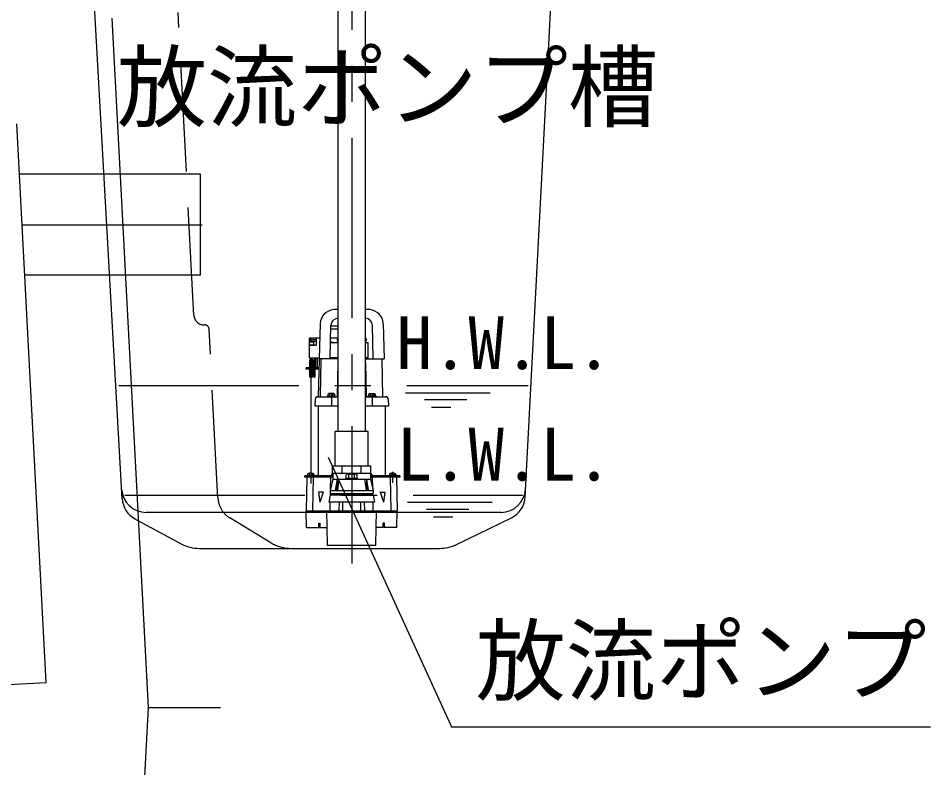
# Model space of a CAD drawing. Units: millimetres, scale not verified. Extents: x -14850 to 14850, y -10500 to 10500.
# Drawn here: x -5874 to -4612, y -4774 to -3734 of the extents above; entities that cross this region are included whole.
import ezdxf
from ezdxf.enums import TextEntityAlignment as Align

# ---------------------------------------------------------------- set-up
doc = ezdxf.new("R2010")
doc.units = ezdxf.units.MM
doc.header["$LTSCALE"] = 50
for name, pattern in [('CHAIN1', [8, 5, -1, 1, -1]), ('DASHED3', [4, 3, -1]), ('LONG_DASHED1', [7, 6, -1])]:
    doc.linetypes.add(name, pattern=pattern)
doc.layers.add('0-3_空気管', color=3, linetype='Continuous', lineweight=25)
doc.styles.add('ＭＳ ゴシック', font='')
doc.styles.get('ＭＳ ゴシック').set_extended_font_data('MS Gothic')

msp = doc.modelspace()

# ---------------------------------------------------------------- linework, layer by layer
at = {"layer": '0-3_空気管', "linetype": 'CHAIN1'}
for p, q in [((-5410.61, -3499.99), (-5410.61, -4490.3)), ((-5868.07, -4020.48), (-5604.2, -4020.48)), ((-5734.02, -4243.48), (-5165.69, -4243.48)), ((-5336.08, -4253.48), (-5218.49, -4253.48)), ((-5250.79, -4263.48), (-5309.58, -4263.48)), ((-5299.64, -4273.48), (-5273.14, -4273.48)), ((-5725.46, -4395.48), (-5173.66, -4395.48)), ((-5333.31, -4405.48), (-5215.73, -4405.48)), ((-5248.02, -4415.48), (-5306.82, -4415.48)), ((-5296.88, -4425.48), (-5270.38, -4425.48))]:
    msp.add_line(p, q, dxfattribs=at)
at = {"layer": '0-3_空気管'}
for p, q in [((-5429.61, -3616.48), (-5429.61, -4307.48)), ((-5391.61, -4307.48), (-5391.61, -3616.48)), ((-5729.17, -4400.61), (-5767.72, -3716.48)), ((-5169.79, -4398.09), (-5134.07, -3716.48)), ((-5692.76, -4690.48), (-5742.9, -3733.83)), ((-5620.33, -3950.48), (-5871.73, -3950.48)), ((-5620.33, -4090.48), (-5620.33, -3950.48)), ((-5620.33, -4090.48), (-5864.4, -4090.48)), ((-5454.33, -4157.7), (-5455.61, -4206.48)), ((-5440.61, -4206.48), (-5439.39, -4159.96)), ((-5429.61, -4160.98), (-5439.42, -4160.98)), ((-5380.61, -4206.48), (-5381.83, -4159.96)), ((-5366.89, -4157.7), (-5365.61, -4206.48)), ((-5429.61, -4165.48), (-5439.54, -4165.48)), ((-5469.78, -4181.98), (-5469.78, -4187.48)), ((-5469.78, -4181.98), (-5459.89, -4181.98)), ((-5469.78, -4182.98), (-5463.02, -4182.98)), ((-5469.78, -4187.28), (-5463.02, -4187.28)), ((-5469.78, -4187.48), (-5459.89, -4187.48)), ((-5469.23, -4181.98), (-5469.23, -4177.98)), ((-5454.86, -4177.98), (-5469.23, -4177.98)), ((-5469.23, -4204.98), (-5469.23, -4187.48)), ((-5469.19, -4181.98), (-5469.19, -4177.98)), ((-5467.47, -4181.98), (-5467.47, -4177.98)), ((-5459.89, -4179.98), (-5467.47, -4179.98)), ((-5463.02, -4182.98), (-5462.02, -4181.98)), ((-5463.02, -4187.28), (-5463.02, -4182.98)), ((-5462.02, -4187.48), (-5463.02, -4187.28)), ((-5459.89, -4177.98), (-5459.89, -4187.48)), ((-5440.02, -4183.89), (-5438.59, -4184.48)), ((-5439.98, -4182.4), (-5434.97, -4184.48)), ((-5430.52, -4177.98), (-5439.86, -4177.98)), ((-5429.61, -4184.48), (-5438.59, -4184.48)), ((-5430.69, -4178.82), (-5430.8, -4180.98)), ((-5429.61, -4180.98), (-5430.8, -4180.98)), ((-5430.31, -4184.48), (-5430.31, -4182.98)), ((-5429.61, -4182.98), (-5430.31, -4182.98)), ((-5430.3, -4180.98), (-5430.3, -4182.98)), ((-5390.42, -4180.98), (-5391.61, -4180.98)), ((-5390.91, -4182.98), (-5391.61, -4182.98)), ((-5387.91, -4184.48), (-5391.61, -4184.48)), ((-5390.92, -4182.98), (-5390.92, -4180.98)), ((-5390.91, -4184.48), (-5390.91, -4182.98)), ((-5390.53, -4178.82), (-5390.42, -4180.98)), ((-5387.91, -4204.98), (-5387.91, -4184.48)), ((-5469.23, -4204.98), (-5455.57, -4204.98)), ((-5468.84, -4230.98), (-5468.84, -4207.98)), ((-5467.84, -4206.98), (-5467.48, -4206.98)), ((-5467.48, -4204.98), (-5467.48, -4364.88)), ((-5466.87, -4231.11), (-5466.87, -4207.98)), ((-5465.87, -4206.98), (-5465.12, -4206.98)), ((-5465.12, -4231.98), (-5465.12, -4206.98)), ((-5463.37, -4218.98), (-5463.37, -4207.98)), ((-5462.37, -4206.98), (-5461.62, -4206.98)), ((-5461.62, -4218.98), (-5461.62, -4206.98)), ((-5460.66, -4204.98), (-5460.66, -4218.98)), ((-5458.66, -4204.98), (-5458.66, -4218.98)), ((-5455.89, -4207.45), (-5457.24, -4258.69)), ((-5429.61, -4206.48), (-5455.61, -4206.48)), ((-5453.86, -4258.69), (-5452.94, -4207.46)), ((-5429.61, -4204.98), (-5440.57, -4204.98)), ((-5429.61, -4211.65), (-5430.84, -4258.69)), ((-5387.91, -4204.98), (-5391.61, -4204.98)), ((-5391.61, -4206.48), (-5365.61, -4206.48)), ((-5391.61, -4211.65), (-5390.38, -4258.69)), ((-5367.36, -4258.69), (-5368.28, -4207.46)), ((-5473.73, -4220.98), (-5473.73, -4218.98)), ((-5468.84, -4218.98), (-5473.73, -4218.98)), ((-5468.84, -4220.98), (-5473.73, -4220.98)), ((-5473.47, -4218.98), (-5473.47, -4220.98)), ((-5456.2, -4218.98), (-5463.9, -4218.98)), ((-5463.9, -4220.98), (-5463.9, -4218.98)), ((-5456.25, -4220.98), (-5463.9, -4220.98)), ((-5463.37, -4230.98), (-5463.37, -4220.98)), ((-5461.62, -4220.98), (-5461.62, -4231.98)), ((-5460.16, -4220.98), (-5460.16, -4218.98)), ((-5467.48, -4231.98), (-5467.84, -4231.98)), ((-5465.12, -4231.98), (-5466, -4231.98)), ((-5461.62, -4231.98), (-5462.37, -4231.98)), ((-5461.38, -4262.88), (-5461.61, -4271.48)), ((-5457.39, -4258.98), (-5429.61, -4258.98)), ((-5444.8, -4258.18), (-5444.8, -4258.98)), ((-5443.47, -4258.18), (-5443.47, -4255.3)), ((-5435.39, -4254.68), (-5442.31, -4254.68)), ((-5441.16, -4258.18), (-5441.16, -4255.3)), ((-5438.85, -4253.98), (-5438.85, -4272.12)), ((-5436.54, -4258.18), (-5436.54, -4255.3)), ((-5434.23, -4258.18), (-5434.23, -4255.3)), ((-5391.61, -4258.98), (-5363.83, -4258.98)), ((-5388.32, -4258.18), (-5388.32, -4258.98)), ((-5376.42, -4258.18), (-5388.32, -4258.18)), ((-5386.99, -4258.18), (-5386.99, -4255.3)), ((-5385.83, -4254.68), (-5378.91, -4254.68)), ((-5384.68, -4258.18), (-5384.68, -4255.3)), ((-5382.37, -4253.98), (-5382.37, -4272.12)), ((-5380.06, -4258.18), (-5380.06, -4255.3)), ((-5377.75, -4258.18), (-5377.75, -4255.3)), ((-5376.42, -4258.18), (-5376.42, -4258.98)), ((-5359.84, -4262.88), (-5359.61, -4271.48)), ((-5461.61, -4271.48), (-5429.61, -4271.48)), ((-5457.11, -4271.48), (-5457.11, -4366.98)), ((-5391.61, -4271.48), (-5359.61, -4271.48)), ((-5364.11, -4271.48), (-5364.11, -4366.98)), ((-5433.61, -4355.48), (-5433.61, -4307.48)), ((-5443.27, -4342.73), (-5272.26, -4716.91)), ((-5467.43, -4362.71), (-5467.43, -4379.26)), ((-5384.05, -4355.48), (-5437.17, -4355.48)), ((-5423.89, -4365.48), (-5423.89, -4355.48)), ((-5397.33, -4365.48), (-5397.33, -4355.48)), ((-5384.05, -4365.48), (-5384.05, -4355.48)), ((-5353.79, -4363.16), (-5353.79, -4378.66)), ((-5436.67, -4368.98), (-5475.65, -4368.98)), ((-5475.65, -4370.48), (-5475.65, -4368.98)), ((-5436.67, -4370.48), (-5475.65, -4370.48)), ((-5472.93, -4370.48), (-5473.93, -4417.48)), ((-5462.43, -4368.18), (-5472.43, -4368.18)), ((-5472.43, -4368.18), (-5472.43, -4368.98)), ((-5471.93, -4366.89), (-5471.93, -4368.18)), ((-5469.83, -4365.12), (-5469.13, -4367.72)), ((-5467.43, -4368.18), (-5469.13, -4367.72)), ((-5467.43, -4368.18), (-5465.73, -4367.72)), ((-5465.03, -4365.12), (-5465.73, -4367.72)), ((-5464.11, -4370.48), (-5465.11, -4417.48)), ((-5462.93, -4366.89), (-5462.93, -4368.18)), ((-5462.43, -4368.18), (-5462.43, -4368.98)), ((-5436.78, -4373.59), (-5440.51, -4389.25)), ((-5439.96, -4386.95), (-5439.63, -4370.48)), ((-5439.15, -4368.18), (-5439.15, -4368.98)), ((-5436.66, -4368.18), (-5439.15, -4368.18)), ((-5438.64, -4366.89), (-5438.64, -4368.18)), ((-5436.63, -4366.46), (-5436.75, -4373.37)), ((-5436.75, -4373.48), (-5384.47, -4373.48)), ((-5430.99, -4373.48), (-5433.55, -4389.35)), ((-5430.99, -4373.48), (-5431.24, -4387.5)), ((-5428.47, -4373.48), (-5430.52, -4389.35)), ((-5418.61, -4371.88), (-5402.61, -4371.88)), ((-5418.61, -4373.48), (-5418.61, -4371.88)), ((-5418.12, -4371.88), (-5418.12, -4367.39)), ((-5404.98, -4366.38), (-5416.24, -4366.38)), ((-5414.36, -4371.88), (-5414.36, -4367.39)), ((-5406.86, -4371.88), (-5406.86, -4367.39)), ((-5403.1, -4371.88), (-5403.1, -4367.39)), ((-5402.61, -4373.48), (-5402.61, -4371.88)), ((-5392.75, -4373.48), (-5390.7, -4389.35)), ((-5390.23, -4373.48), (-5387.67, -4389.35)), ((-5390.23, -4373.48), (-5389.98, -4387.5)), ((-5384.59, -4366.46), (-5384.47, -4373.37)), ((-5382.08, -4368.18), (-5384.56, -4368.18)), ((-5343.61, -4368.98), (-5384.55, -4368.98)), ((-5343.61, -4370.48), (-5384.55, -4370.48)), ((-5384.45, -4373.59), (-5380.71, -4389.25)), ((-5382.57, -4366.89), (-5382.57, -4368.18)), ((-5382.08, -4368.18), (-5382.08, -4368.98)), ((-5381.26, -4386.95), (-5381.59, -4370.48)), ((-5358.79, -4368.18), (-5358.79, -4368.98)), ((-5348.79, -4368.18), (-5358.79, -4368.18)), ((-5358.29, -4366.89), (-5358.29, -4368.18)), ((-5357.11, -4370.48), (-5356.11, -4417.48)), ((-5356.19, -4365.12), (-5355.49, -4367.72)), ((-5353.79, -4368.18), (-5355.49, -4367.72)), ((-5353.79, -4368.18), (-5352.09, -4367.72)), ((-5351.39, -4365.12), (-5352.09, -4367.72)), ((-5349.29, -4366.89), (-5349.29, -4368.18)), ((-5348.79, -4368.18), (-5348.79, -4368.98)), ((-5348.29, -4370.48), (-5347.29, -4417.48)), ((-5343.61, -4368.98), (-5343.61, -4370.48)), ((-5440.53, -4389.35), (-5380.69, -4389.35)), ((-5432.56, -4388.48), (-5430.41, -4388.48)), ((-5388.66, -4388.48), (-5390.81, -4388.48)), ((-5450.83, -4391.48), (-5456.54, -4391.48)), ((-5456.54, -4391.48), (-5454.8, -4405.48)), ((-5449.99, -4391.48), (-5454.8, -4405.48)), ((-5440.14, -4395.48), (-5440.1, -4393.48)), ((-5435.61, -4393.48), (-5435.61, -4395.48)), ((-5434.61, -4393.48), (-5434.61, -4393.98)), ((-5434.11, -4392.69), (-5434.11, -4395.7)), ((-5433.61, -4393.48), (-5387.61, -4393.48)), ((-5433.61, -4393.48), (-5433.61, -4393.98)), ((-5425.61, -4393.48), (-5425.61, -4395.48)), ((-5395.61, -4393.48), (-5395.61, -4395.48)), ((-5387.61, -4393.48), (-5387.61, -4393.98)), ((-5387.11, -4392.69), (-5387.11, -4395.7)), ((-5386.61, -4393.48), (-5380.61, -4393.48)), ((-5386.61, -4393.48), (-5386.61, -4393.98)), ((-5385.61, -4393.48), (-5385.61, -4395.48)), ((-5381.08, -4395.48), (-5381.12, -4393.48)), ((-5380.68, -4389.46), (-5380.61, -4393.48)), ((-5380.61, -4395.48), (-5378.86, -4405.24)), ((-5371.23, -4391.48), (-5366.42, -4405.48)), ((-5370.39, -4391.48), (-5364.69, -4391.48)), ((-5364.69, -4391.48), (-5366.42, -4405.48)), ((-5378.82, -4405.48), (-5442.39, -4405.48)), ((-5440.59, -4417.48), (-5440.34, -4405.48)), ((-5428.15, -4405.48), (-5428.24, -4417.48)), ((-5423.11, -4417.48), (-5423.11, -4405.48)), ((-5398.11, -4417.48), (-5398.11, -4405.48)), ((-5393.07, -4405.48), (-5392.98, -4417.48)), ((-5380.63, -4417.48), (-5380.88, -4405.48)), ((-5203.18, -4419.48), (-5695.97, -4419.48)), ((-5473.61, -4417.48), (-5347.29, -4417.48)), ((-5473.21, -4440.48), (-5473.61, -4417.48)), ((-5444.68, -4440.48), (-5445.08, -4417.48)), ((-5376.54, -4440.48), (-5376.14, -4417.48)), ((-5348.01, -4440.48), (-5347.61, -4417.48)), ((-5265.22, -4464.04), (-5188.87, -4426.89)), ((-5713.36, -4427.55), (-5647.51, -4463.02)), ((-5455.99, -4434.48), (-5454.4, -4434.48)), ((-5455.99, -4440.48), (-5455.99, -4434.48)), ((-5455.56, -4435.28), (-5455.56, -4434.48)), ((-5455.56, -4435.28), (-5454.4, -4435.28)), ((-5455.47, -4440.48), (-5455.47, -4435.28)), ((-5455.06, -4436.57), (-5455.06, -4435.28)), ((-5454.4, -4440.48), (-5454.4, -4434.48)), ((-5366.81, -4440.48), (-5366.81, -4434.48)), ((-5365.23, -4434.48), (-5366.81, -4434.48)), ((-5365.66, -4435.28), (-5366.81, -4435.28)), ((-5366.16, -4436.57), (-5366.16, -4435.28)), ((-5365.75, -4440.48), (-5365.75, -4435.28)), ((-5365.66, -4435.28), (-5365.66, -4434.48)), ((-5365.23, -4440.48), (-5365.23, -4434.48)), ((-5473.21, -4440.48), (-5455.47, -4440.48)), ((-5454.4, -4440.48), (-5444.52, -4440.48)), ((-5444.08, -4465.48), (-5444.52, -4440.48)), ((-5377.14, -4465.48), (-5376.7, -4440.48)), ((-5366.81, -4440.48), (-5376.7, -4440.48)), ((-5348.01, -4440.48), (-5365.75, -4440.48)), ((-5621.9, -4469.48), (-5288.85, -4469.48)), ((-5377.14, -4465.48), (-5444.08, -4465.48)), ((-5709.48, -5009.53), (-5692.76, -4690.48)), ((-5692.76, -4690.48), (-5592.76, -4690.48)), ((-5272.26, -4716.91), (-4607.37, -4716.91))]:
    msp.add_line(p, q, dxfattribs=at)
at = {"layer": '0-3_空気管', "linetype": 'DASHED3'}
for p, q in [((-5629.56, -4146.21), (-5651.57, -3726.17)), ((-5596.24, -4399.88), (-5608.54, -4165.17)), ((-5522.79, -4461.7), (-5579.87, -4427.2))]:
    msp.add_line(p, q, dxfattribs=at)
at = {"layer": '0-3_空気管', "linetype": 'LONG_DASHED1'}
msp.add_line((-5614.53, -4159.48), (-5615.58, -4159.48), dxfattribs=at)
at = {"layer": '0-3_空気管'}
for points in [[(-6220.16, -4675.86), (-5834.78, -4655.66), (-5875.4, -3880.48)], [(-5444.8, -4258.18), (-5432.9, -4258.18), (-5432.9, -4258.98)], [(-5387.61, -4355.48), (-5387.61, -4307.48), (-5433.61, -4307.48)], [(-5384.05, -4365.48), (-5437.17, -4365.48), (-5437.17, -4355.48)], [(-5380.61, -4395.48), (-5440.61, -4395.48), (-5442.36, -4405.24)], [(-5440.54, -4389.46), (-5440.61, -4393.48), (-5434.61, -4393.48)]]:
    msp.add_lwpolyline(points, dxfattribs=at)
at = {"layer": '0-3_空気管', "linetype": 'DASHED3'}
for centre, radius, start, end in [((-5615.58, -4145.48), 14, 182.99998, 270), ((-5614.53, -4165.48), 6, 3, 90), ((-5562.28, -4398.1), 34, 182.99998, 238.85229)]:
    msp.add_arc(centre, radius, start, end, dxfattribs=at)
at = {"layer": '0-3_空気管'}
for centre, radius, start, end in [((-5434.34, -4158.22), 20, 93.58022, 178.5), ((-5410.61, -4537.48), 400, 92.72256, 93.58022), ((-5410.61, -4537.48), 400, 86.41977, 87.27742), ((-5386.88, -4158.22), 20, 1.5, 86.41977), ((-5429.4, -4160.22), 10, 94.4892, 178.5), ((-5410.61, -4399.48), 250, 94.35866, 94.48918), ((-5391.83, -4160.22), 10, 1.5, 88.76869), ((-5427.69, -4178.98), 3, 129.80734, 177), ((-5393.53, -4178.98), 3, 3, 50.19275), ((-5467.84, -4207.98), 1, 90, 180), ((-5465.87, -4207.98), 1, 90, 180), ((-5462.37, -4207.98), 1, 90, 180), ((-5454.89, -4207.48), 1, 90, 178.49998), ((-5451.94, -4207.48), 1, 90, 178.97594), ((-5369.28, -4207.48), 1, 1.02405, 90), ((-5366.91, -4206.18), 0.3, 180, 270), ((-5467.84, -4230.98), 1, 180, 270), ((-5466, -4231.11), 0.875, 180, 270), ((-5462.37, -4230.98), 1, 180, 270), ((-5457.39, -4262.98), 4, 90, 178.5), ((-5457.54, -4258.68), 0.3, 271.99644, 358.5), ((-5454.16, -4258.68), 0.3, 270, 358.97594), ((-5442.31, -4256.07), 1.39, 33.62659, 146.37338), ((-5438.85, -4259.3), 4.62, 59.99989, 120.00006), ((-5435.39, -4256.07), 1.39, 33.62659, 146.37338), ((-5431.14, -4258.68), 0.3, 270, 358.5), ((-5390.08, -4258.68), 0.3, 181.49997, 270), ((-5385.83, -4256.07), 1.39, 33.6266, 146.3734), ((-5382.37, -4259.3), 4.62, 59.99992, 120.00008), ((-5378.91, -4256.07), 1.39, 33.6266, 146.3734), ((-5367.06, -4258.68), 0.3, 181.02405, 270), ((-5363.68, -4258.68), 0.3, 181.49997, 268.00354), ((-5363.83, -4262.98), 4, 1.5, 89.99998), ((-5470.33, -4366.89), 1.6, 106.19127, 179.99994), ((-5467.43, -4376.88), 12, 73.80858, 106.19127), ((-5464.53, -4366.89), 1.6, 0, 73.80858), ((-5459.11, -4366.98), 2, 270, 0), ((-5437.05, -4366.89), 1.6, 106.19127, 179.99994), ((-5437.75, -4373.35), 1, 346.57716, 358.99998), ((-5435.63, -4366.48), 1, 90, 179), ((-5416.24, -4368.63), 2.25, 33.62593, 146.37404), ((-5410.61, -4373.89), 7.51, 59.99989, 120.00006), ((-5404.98, -4368.63), 2.25, 33.62593, 146.37404), ((-5385.59, -4366.48), 1, 0.99997, 90), ((-5383.47, -4373.35), 1, 180.99997, 193.42279), ((-5384.18, -4366.89), 1.6, 0, 73.80858), ((-5362.11, -4366.98), 2, 180, 270), ((-5356.69, -4366.89), 1.6, 106.19127, 179.99994), ((-5353.79, -4376.88), 12, 73.80858, 106.19127), ((-5350.89, -4366.89), 1.6, 0, 73.80858), ((-5695.97, -4385.48), 34, 183.22513, 269.99998), ((-5439.54, -4389.48), 1, 166.57718, 179), ((-5432.56, -4389.48), 1, 166.57718, 172.74577), ((-5432.56, -4389.48), 1, 90, 168.63907), ((-5432.24, -4387.48), 1, 270, 359), ((-5388.98, -4387.48), 1, 180.99997, 270), ((-5388.66, -4389.48), 1, 11.36092, 89.99998), ((-5388.66, -4389.48), 1, 7.25421, 13.42281), ((-5381.68, -4389.48), 1, 0.99997, 13.42279), ((-5203.18, -4385.48), 34, 270, 357), ((-5695.23, -4398.7), 34, 183.22513, 241.69037), ((-5450.83, -4390.48), 1, 270, 349.52032), ((-5434.11, -4393.98), 0.5, 180, 0), ((-5387.11, -4393.98), 0.5, 180, 0), ((-5370.39, -4390.48), 1, 190.47964, 270), ((-5203.74, -4396.31), 34, 295.9467, 356.99998), ((-5453.46, -4436.57), 1.6, 179.99991, 233.867), ((-5367.76, -4436.57), 1.6, 306.13297, 0.00006), ((-5621.9, -4415.48), 54, 241.69038, 270), ((-5288.85, -4415.48), 54, 270, 295.9467)]:
    msp.add_arc(centre, radius, start, end, dxfattribs=at)
at = {"layer": '0-3_空気管', "linetype": 'LONG_DASHED1'}
msp.add_arc((-5494.86, -4415.48), 54, 238.85229, 270, dxfattribs=at)

# ---------------------------------------------------------------- texts
at = {"layer": '0-3_空気管', "color": 4, "style": 'ＭＳ ゴシック'}
for s, height, p in [('\u3000放流ポンプ槽\u3000', 91.79, (-5861.78, -3902.64)), ('H.W.L.', 73.31, (-5348.5, -4242.69)), ('L.W.L.', 73.31, (-5348.5, -4397.29)), ('\u3000放流ポンプ', 91.79, (-5363.86, -4698.57))]:
    msp.add_text(s, height=height, dxfattribs=at).set_placement(p, align=Align.BOTTOM_LEFT)

doc.saveas('drawing.dxf')
